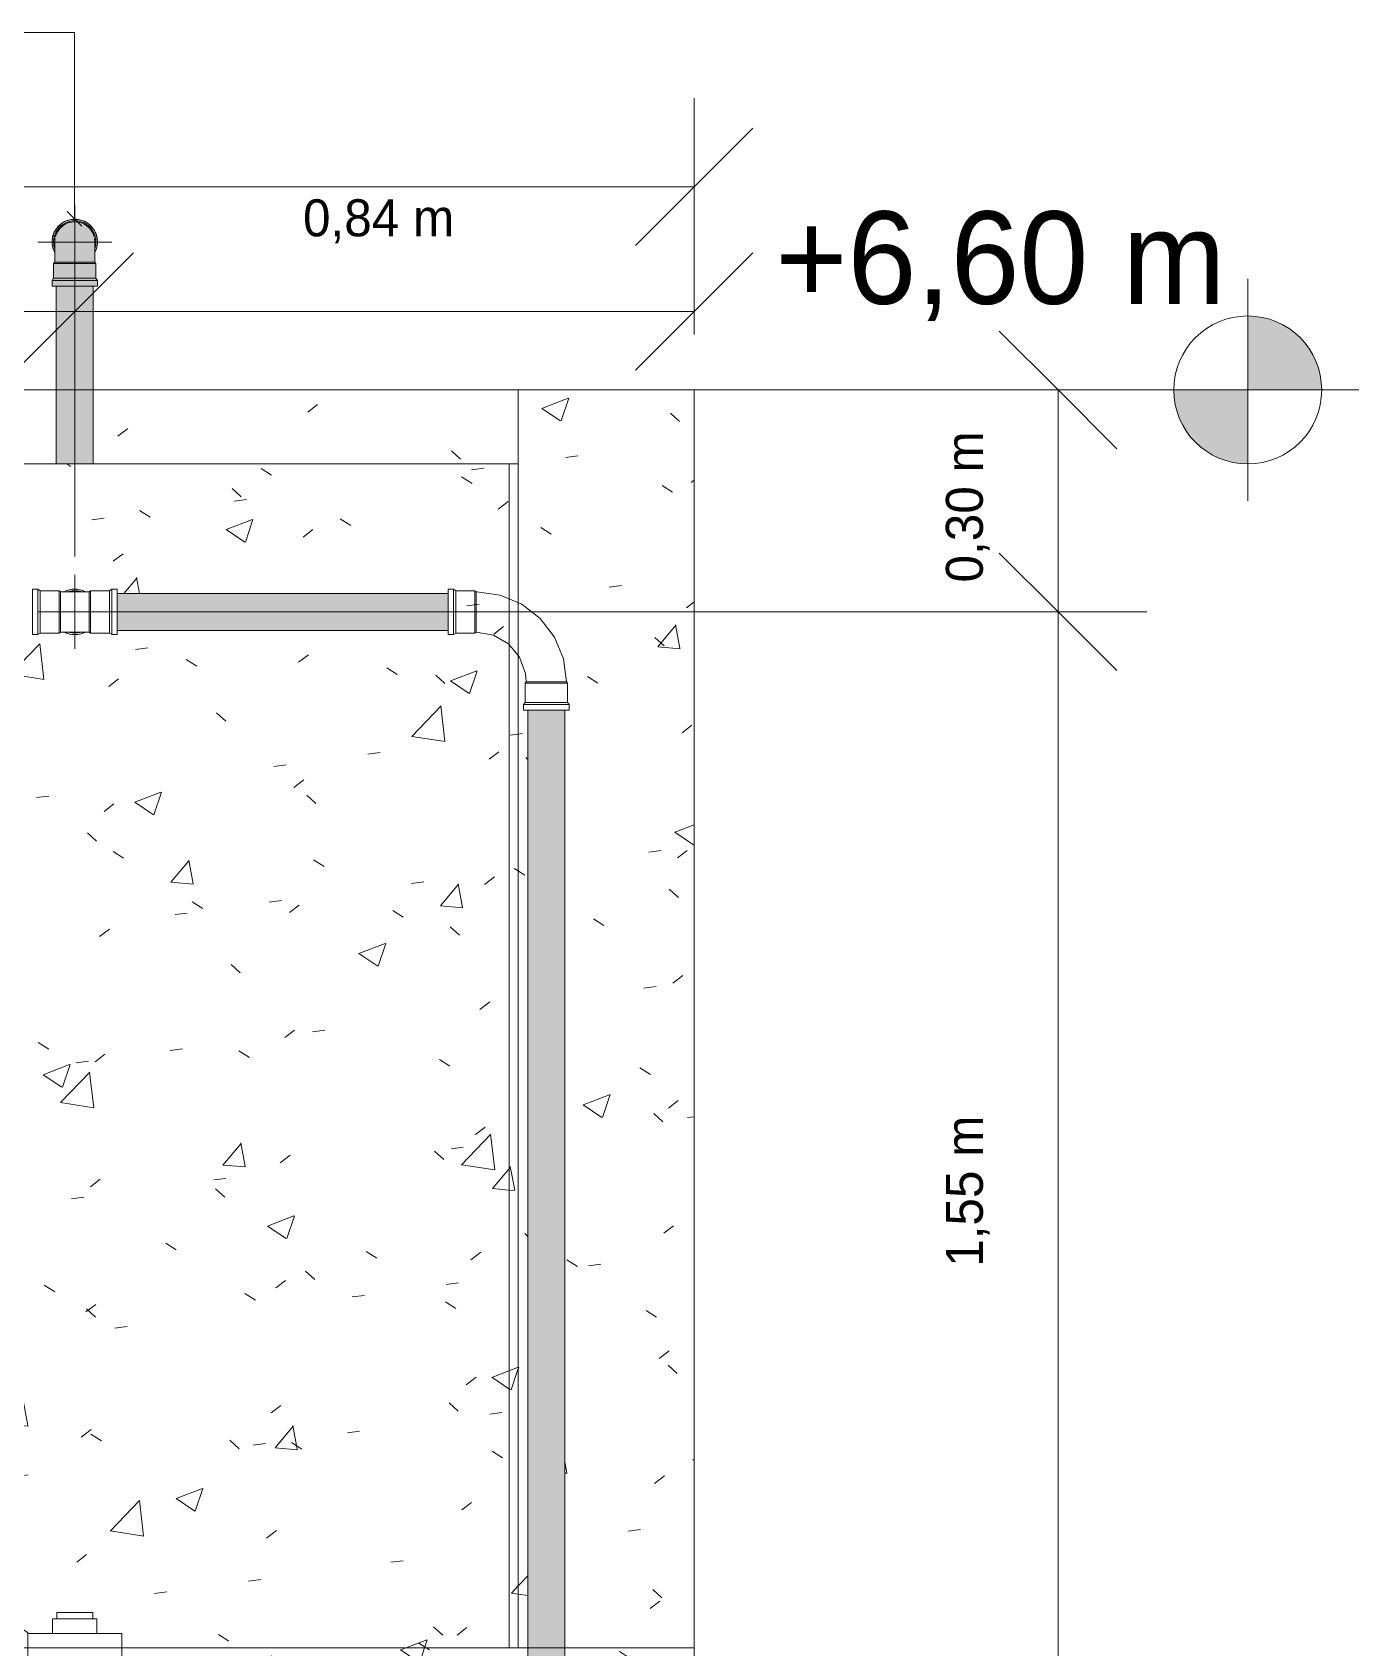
# Model space of a CAD drawing. Header units: metres. Extents: x 147 to 427, y -16 to 162.
# Drawn here: x 201.394 to 203.187, y 4.9 to 7.083 of the extents above; entities that cross this region are included whole.
import ezdxf

# ---------------------------------------------------------------- set-up
doc = ezdxf.new("R2010")
doc.units = ezdxf.units.M
for name, color, linetype, lineweight in [('A-ANNO-DIMS', 7, 'Continuous', 5), ('A-ANNO-DIMS-50', 7, 'Continuous', 5), ('A-DETL', 7, 'Continuous', 5), ('A-DETL-GENF', 7, 'Continuous', 5), ('A-WALL', 7, 'Continuous', 9), ('G-ANNO-DIMS', 7, 'Continuous', 5), ('G-ANNO-TEXT', 7, 'Continuous', 5), ('P-PIPE', 7, 'Continuous', 5), ('P-PIPE-CNTR', 7, 'Continuous', 5)]:
    doc.layers.add(name, color=color, linetype=linetype, lineweight=lineweight)
doc.layers.add('A-FLOR', color=7, linetype='Continuous', lineweight=9, true_color=0x007f00)
doc.styles.add('Century Gothic', font='GOTHIC.TTF', dxfattribs={"height": 0.05})
doc.styles.add('Century Gothic_3', font='GOTHIC.TTF', dxfattribs={"height": 0.125})
doc.dimstyles.new('Setores_1_mm', dxfattribs={"dimscale": 0.3048, "dimtxt": 0.052208, "dimasz": 0.520833, "dimexe": 0.393701, "dimexo": 0.246063, "dimgap": 0.287073, "dimtad": 1, "dimrnd": 0.01, "dimzin": 0, "dimdsep": 46, "dimtxsty": 'Century Gothic', "dimblk1": 'OBLIQUE', "dimblk2": 'OBLIQUE', "dimsah": 1, "dimcen": 0.09, "dimazin": 0, "dimtfac": 1, "dimtdec": 4, "dimtix": 1, "dimtmove": 0, "dimatfit": 3, "dimfxl": 1, "dimtvp": 1, "dimtolj": 1, "dimtzin": 0, "dimarcsym": 2})
pattern_1 = [(50, (200.61668, 3.387), (0.364365, -0.031877), [0.0381, -0.4191]), (355, (200.6167, 3.387), (-0.070485, 0.382117), [0.03048, -0.33528]), (100.451, (200.64668, 3.385), (0.293886, 0.35023), [0.03238, -0.35618]), (46.184, (200.6167, 3.489), (0.54216, -0.084084), [0.05715, -0.62865]), (96.636, (200.6617, 3.482), (0.474805, 0.494854), [0.04857, -0.53427]), (351.184, (200.6167, 3.489), (0.47481, 0.49485), [0.04572, -0.50292]), (21, (200.66668, 3.464), (0.303226, -0.204528), [0.0381, -0.4191]), (326, (200.6667, 3.464), (0.123607, 0.36838), [0.03048, -0.33528]), (71.451, (200.69268, 3.447), (0.426833, 0.16384), [0.03238, -0.35618]), (37.5, (200.61668, 3.387), (0.0061807, 0.169108), [0.01676, -0.31445, 0.01676, -0.3236, -0.33655]), (37.5, (200.61668, 3.387), (0.0061807, 0.169108), [-0.67158, 0.01676, -0.31979]), (7.5, (200.61668, 3.387), (0.133641, 0.200358), [0.01676, -0.17729, 0.01676, -0.30683, -0.12827]), (7.5, (200.61668, 3.387), (0.133641, 0.200358), [-0.51765, 0.01676, -0.11151]), (327.5, (200.50268, 3.387), (0.2711816, -0.0114606), [0.01676, -0.11024, 0.01676, -0.37948, -0.52578]), (327.5, (200.50268, 3.387), (0.2711816, -0.0114606), [-0.52324, 0.01676, -0.50902]), (317.5, (200.45168, 3.387), (0.296258, 0.05085), [0.01676, -0.14834, 0.01676, -0.24638, -0.37338]), (317.5, (200.45168, 3.387), (0.296258, 0.05085), [-0.42824, 0.01676, -0.35662])]

# ---------------------------------------------------------------- blocks, each defined once
blk = doc.blocks.new('Te_Reducao - Agua Fria_Soldavel - MEP - Tigre - Standard-V124-FF')
at = {"layer": 'P-PIPE'}
for p, q in [((95.9546, 6.3307), (95.9471, 6.3307)), ((95.9471, 6.3307), (95.9471, 6.3)), ((95.9576, 6.3286), (95.9546, 6.3307)), ((95.9546, 6.3), (95.9546, 6.3307)), ((95.9835, 6.3286), (95.9576, 6.3286)), ((95.9576, 6.3), (95.9576, 6.3286)), ((95.9852, 6.3271), (95.9835, 6.3286)), ((95.9835, 6.3), (95.9835, 6.3286)), ((96.0045, 6.3271), (95.9852, 6.3271)), ((95.9852, 6.3271), (95.9852, 6.3271)), ((95.9852, 6.3), (95.9852, 6.3268)), ((96.0238, 6.3271), (96.0045, 6.3271)), ((96.0255, 6.3286), (96.0238, 6.3271)), ((96.0238, 6.3271), (96.0238, 6.3271)), ((96.0238, 6.3268), (96.0238, 6.3)), ((96.0514, 6.3286), (96.0255, 6.3286)), ((96.0255, 6.3286), (96.0255, 6.3)), ((96.0544, 6.3307), (96.0514, 6.3286)), ((96.0514, 6.3286), (96.0514, 6.3)), ((96.0619, 6.3307), (96.0544, 6.3307)), ((96.0544, 6.3307), (96.0544, 6.3)), ((96.0619, 6.3), (96.0619, 6.3307)), ((95.9471, 6.3), (95.9471, 6.2693)), ((95.9546, 6.2693), (95.9546, 6.3)), ((95.9576, 6.2713), (95.9576, 6.3)), ((95.9835, 6.2713), (95.9835, 6.3)), ((95.9852, 6.2732), (95.9852, 6.3)), ((96.0238, 6.3), (96.0238, 6.2732)), ((96.0255, 6.3), (96.0255, 6.2713)), ((96.0514, 6.3), (96.0514, 6.2713)), ((96.0544, 6.3), (96.0544, 6.2693)), ((96.0619, 6.2693), (96.0619, 6.3)), ((95.9471, 6.2693), (95.9546, 6.2693)), ((95.9546, 6.2693), (95.9576, 6.2713)), ((95.9576, 6.2713), (95.9835, 6.2713)), ((95.9835, 6.2713), (95.9852, 6.2728)), ((95.9852, 6.2728), (96.0045, 6.2728)), ((95.9852, 6.2728), (95.9852, 6.2729)), ((96.0045, 6.2728), (96.0238, 6.2728)), ((96.0238, 6.2728), (96.0255, 6.2713)), ((96.0238, 6.2729), (96.0238, 6.2728)), ((96.0255, 6.2713), (96.0514, 6.2713)), ((96.0514, 6.2713), (96.0544, 6.2693)), ((96.0544, 6.2693), (96.0619, 6.2693))]:
    blk.add_line(p, q, dxfattribs=at)
for radius, start, end in [(0.0308, 101.975, 117.8415), (0.0308, 62.429, 117.5804), (0.0287, 73.5694, 106.7213), (0.0287, 100, 104.6008), (0.0307, 83.3085, 96.6853), (0.0286, 75.4529, 80), (0.0307, 62.1585, 78.0206), (0.0308, 242.1585, 258.025), (0.0308, 242.4196, 297.571), (0.0287, 253.2787, 286.4306), (0.0286, 255.3992, 260), (0.0307, 263.3147, 276.6915), (0.0286, 280, 284.5471), (0.0307, 281.9794, 297.8415)]:
    blk.add_arc((96.0045, 6.3), radius, start, end, dxfattribs=at)
blk = doc.blocks.new('AF_Soldavel_Curva 45_90 - Standard-V127-FF')
at = {"layer": 'P-PIPE'}
for p, q in [((96.5166, 6.3307), (96.5091, 6.3307)), ((96.5091, 6.3307), (96.5091, 6.2693)), ((96.5196, 6.3286), (96.5166, 6.3307)), ((96.5166, 6.3307), (96.5166, 6.2693)), ((96.5455, 6.3286), (96.5196, 6.3286)), ((96.5196, 6.3286), (96.5196, 6.2713)), ((96.5472, 6.3271), (96.5455, 6.3286)), ((96.5455, 6.3286), (96.5455, 6.2713)), ((96.5472, 6.3271), (96.5472, 6.305)), ((96.5472, 6.3047), (96.5472, 6.2728)), ((96.5091, 6.2693), (96.5166, 6.2693)), ((96.5166, 6.2693), (96.5196, 6.2713)), ((96.5196, 6.2713), (96.5455, 6.2713)), ((96.5455, 6.2713), (96.5472, 6.2728)), ((96.6148, 6.2053), (96.6133, 6.2036)), ((96.6133, 6.2036), (96.6133, 6.1777)), ((96.6706, 6.2036), (96.6133, 6.2036)), ((96.6691, 6.2053), (96.6148, 6.2053)), ((96.6706, 6.2036), (96.6691, 6.2053)), ((96.6706, 6.1777), (96.6706, 6.2036)), ((96.6133, 6.1777), (96.6112, 6.1747)), ((96.6112, 6.1747), (96.6112, 6.1672)), ((96.6727, 6.1747), (96.6112, 6.1747)), ((96.6112, 6.1672), (96.6727, 6.1672)), ((96.6706, 6.1777), (96.6133, 6.1777)), ((96.6727, 6.1747), (96.6706, 6.1777)), ((96.6727, 6.1672), (96.6727, 6.1747))]:
    blk.add_line(p, q, dxfattribs=at)
at = {"layer": 'P-PIPE', "flags": 128}
for points in [[(96.6691, 6.2053), (96.665, 6.2366), (96.6529, 6.2659), (96.6338, 6.2911), (96.6087, 6.3105), (96.5796, 6.3228), (96.5482, 6.3271), (96.5472, 6.3271)], [(96.5472, 6.2728), (96.5704, 6.2688), (96.5907, 6.257), (96.6058, 6.2389), (96.6138, 6.2168), (96.6148, 6.2053)]]:
    blk.add_lwpolyline(points, dxfattribs=at)
blk = doc.blocks.new('Joelho 45_90 - Agua Fria_Soldavel - MEP - Tigre - Standard-V130-FF')
at = {"layer": 'P-PIPE', "true_color": 0x69503c}
h = blk.add_hatch(color=27, dxfattribs=at)
h.paths.add_polyline_path([(95.9774, 6.7856), (95.9772, 6.7864), (95.9774, 6.7857)])
h.paths.add_polyline_path([(96.0347, 6.7965), (96.0351, 6.8009), (96.0347, 6.7995)])
h.paths.add_polyline_path([(96.0344, 6.8064), (96.0342, 6.808), (96.0342, 6.8069)])
h.paths.add_polyline_path([(96.0227, 6.8245), (96.018, 6.8274), (96.0198, 6.8261), (96.0221, 6.8248)])
h.paths.add_polyline_path([(96.0139, 6.8291), (96.0113, 6.8299), (96.0126, 6.8293)])
at = {"layer": 'P-PIPE'}
for p, q in [((95.9758, 6.7704), (95.9758, 6.7509)), ((96.0331, 6.7509), (96.0331, 6.7704)), ((95.9758, 6.7509), (95.9737, 6.7479)), ((95.9737, 6.7479), (95.9737, 6.7404)), ((95.9737, 6.7479), (95.9742, 6.7479)), ((95.9758, 6.7509), (95.9762, 6.7509)), ((96.0327, 6.7509), (96.0331, 6.7509)), ((96.0352, 6.7479), (96.0331, 6.7509)), ((96.0347, 6.7479), (96.0352, 6.7479)), ((96.0352, 6.7404), (96.0352, 6.7479))]:
    blk.add_line(p, q, dxfattribs=at)
at = {"layer": 'P-PIPE', "flags": 128}
blk.add_lwpolyline([(95.9773, 6.7816), (95.9773, 6.7823), (95.9773, 6.7833), (95.9773, 6.7843), (95.9773, 6.7853), (95.9773, 6.7859)], dxfattribs=at)
at = {"layer": 'P-PIPE'}
for radius, start, end in [(0.0308, 131.9735, 168.0206), (0.0308, 113.3065, 126.6833), (0.0308, 90, 108.0185), (0.0308, 71.9815, 90), (0.0308, 53.3167, 66.6935), (0.0307, 11.9794, 48.0265), (0.0307, 173.3085, 186.6853), (0.0308, 191.975, 208.1215), (0.0307, 332.7359, 348.025), (0.0308, 353.3147, 6.6915)]:
    blk.add_arc((96.0045, 6.8), radius, start, end, dxfattribs=at)
blk = doc.blocks.new('Joelho 45_90 - Agua Fria_Soldavel - MEP - Tigre - Standard-V131-FF')
at = {"layer": 'P-PIPE', "true_color": 0x69503c}
for points in [[(95.9774, 6.7857), (95.9773, 6.7913), (95.9762, 6.795), (95.9768, 6.8074), (95.9809, 6.816), (95.986, 6.822), (95.997, 6.8277), (96.0045, 6.8286), (96.0045, 6.8307), (95.9935, 6.8286), (95.984, 6.8227), (95.9773, 6.8139), (95.9742, 6.805), (95.9748, 6.7931), (95.9774, 6.7857)], [(95.9774, 6.791), (95.9776, 6.8023), (95.9789, 6.8086), (95.982, 6.8149), (95.9868, 6.8204), (95.9924, 6.8241), (95.998, 6.8263), (96.0045, 6.8277), (96.0042, 6.8286), (95.9952, 6.8269), (95.9884, 6.8235), (95.9829, 6.8186), (95.9788, 6.8124), (95.9767, 6.8065), (95.9759, 6.7995), (95.9774, 6.791)], [(96.0032, 6.7726), (96.0045, 6.7728), (96.0045, 6.8271), (95.9956, 6.8255), (95.9895, 6.8224), (95.9844, 6.8181), (95.9803, 6.812), (95.9779, 6.8048), (95.9774, 6.7916), (95.9773, 6.7794), (95.9773, 6.7726), (96.0028, 6.7726)], [(96.0316, 6.786), (96.0347, 6.795), (96.0342, 6.8069), (96.0307, 6.8159), (96.0232, 6.8241), (96.0139, 6.8291), (96.0045, 6.8307), (96.0047, 6.8286), (96.0143, 6.8269), (96.0247, 6.8203), (96.0301, 6.8124), (96.0327, 6.805), (96.0321, 6.7926), (96.0313, 6.7896), (96.0316, 6.7864)], [(96.0124, 6.7726), (96.0316, 6.7728), (96.031, 6.8045), (96.0301, 6.8085), (96.0276, 6.814), (96.0221, 6.8204), (96.018, 6.8235), (96.0098, 6.8265), (96.0045, 6.8267), (96.0047, 6.7726), (96.0123, 6.7726)], [(96.0315, 6.7994), (96.0316, 6.8), (96.0315, 6.7995)], [(95.9758, 6.7709), (96.0045, 6.7713), (96.0044, 6.7726), (95.9773, 6.7726), (95.9762, 6.7713)], [(95.9893, 6.7509), (96.0045, 6.7509), (96.0045, 6.7709), (95.9758, 6.7704), (95.9768, 6.7509), (95.9886, 6.7509)], [(96.0221, 6.7709), (96.0327, 6.7714), (96.0309, 6.7726), (96.0045, 6.7726), (96.0048, 6.7709), (96.0198, 6.7709)], [(96.0125, 6.7509), (96.0327, 6.7509), (96.0327, 6.7709), (96.0045, 6.7704), (96.0045, 6.7509), (96.0119, 6.7509)], [(96.0039, 6.7479), (96.0045, 6.7479), (96.004, 6.7509), (95.976, 6.7506), (95.9748, 6.7479), (96.0029, 6.7479)], [(96.0295, 6.7479), (96.0347, 6.7479), (96.0321, 6.7509), (96.0045, 6.7509), (96.0045, 6.7479), (96.0294, 6.7479)], [(96.0109, 6.7404), (96.0352, 6.7404), (96.0342, 6.7479), (96.0045, 6.7479), (96.0045, 6.7404), (96.0102, 6.7404)]]:
    blk.add_hatch(color=27, dxfattribs=at).paths.add_polyline_path(points)
h = blk.add_hatch(color=27, dxfattribs=at)
h.paths.add_polyline_path([(96.0313, 6.7905), (96.0312, 6.7918), (96.0312, 6.7918)])
h.paths.add_polyline_path([(96.0315, 6.791), (96.0323, 6.7935), (96.0331, 6.8), (96.0316, 6.8087), (96.028, 6.816), (96.0236, 6.8211), (96.0172, 6.8255), (96.0109, 6.8278), (96.0045, 6.8286), (96.0045, 6.8271), (96.0133, 6.8255), (96.0194, 6.8224), (96.0248, 6.8177), (96.0287, 6.8119), (96.0309, 6.8053), (96.0315, 6.7935), (96.0315, 6.7915)])
h = blk.add_hatch(color=27, dxfattribs=at)
h.paths.add_polyline_path([(95.9778, 6.7479), (95.9778, 6.7479), (95.9778, 6.7479)])
h.paths.add_polyline_path([(95.9737, 6.7404), (96.0045, 6.7404), (96.0039, 6.7479), (95.9742, 6.7479), (95.9738, 6.7413)])
at = {"layer": 'P-PIPE'}
for p, q in [((95.9773, 6.7726), (95.9758, 6.7709)), ((95.9758, 6.7709), (96.0045, 6.7709)), ((95.9758, 6.7709), (95.9758, 6.7509)), ((96.0045, 6.7709), (95.9758, 6.7709)), ((96.0045, 6.7726), (95.9773, 6.7726)), ((95.9773, 6.7726), (96.0045, 6.7726)), ((96.0316, 6.7726), (96.0045, 6.7726)), ((96.0045, 6.7726), (96.0316, 6.7726)), ((96.0045, 6.7709), (96.0331, 6.7709)), ((96.0331, 6.7709), (96.0045, 6.7709)), ((96.0331, 6.7709), (96.0316, 6.7726)), ((96.0331, 6.7509), (96.0331, 6.7709)), ((95.9758, 6.7509), (95.9737, 6.7479)), ((95.9737, 6.7479), (95.9737, 6.7404)), ((96.0045, 6.7479), (95.9737, 6.7479)), ((96.0045, 6.7509), (95.9758, 6.7509)), ((96.0331, 6.7509), (96.0045, 6.7509)), ((96.0352, 6.7479), (96.0045, 6.7479)), ((96.0352, 6.7479), (96.0331, 6.7509)), ((96.0352, 6.7404), (96.0352, 6.7479)), ((95.9737, 6.7404), (96.0045, 6.7404)), ((96.0045, 6.7404), (96.0352, 6.7404))]:
    blk.add_line(p, q, dxfattribs=at)
at = {"layer": 'P-PIPE', "flags": 128}
for points in [[(95.9773, 6.8), (95.9773, 6.8), (95.9773, 6.7999), (95.9773, 6.7998), (95.9773, 6.7997), (95.9773, 6.7995), (95.9773, 6.7992), (95.9773, 6.7989), (95.9773, 6.7986), (95.9773, 6.7982), (95.9773, 6.7978), (95.9773, 6.7974), (95.9773, 6.7969), (95.9773, 6.7964), (95.9773, 6.7958), (95.9773, 6.7952), (95.9773, 6.7946), (95.9773, 6.7939), (95.9773, 6.7932), (95.9773, 6.7925), (95.9773, 6.7917), (95.9773, 6.7909), (95.9773, 6.7901), (95.9773, 6.7892), (95.9773, 6.7883), (95.9773, 6.7874), (95.9773, 6.7865), (95.9773, 6.7855), (95.9773, 6.7845), (95.9773, 6.7835), (95.9773, 6.7825), (95.9773, 6.7815), (95.9773, 6.7805), (95.9773, 6.7794), (95.9773, 6.7783), (95.9773, 6.7773), (95.9773, 6.7762), (95.9773, 6.7751), (95.9773, 6.774), (95.9773, 6.7729), (95.9773, 6.7726)], [(96.0316, 6.7726), (96.0316, 6.7737), (96.0316, 6.7748), (96.0316, 6.7759), (96.0316, 6.777), (96.0316, 6.778), (96.0316, 6.7791), (96.0316, 6.7802), (96.0316, 6.7812), (96.0316, 6.7823), (96.0316, 6.7833), (96.0316, 6.7843), (96.0316, 6.7853), (96.0316, 6.7862), (96.0316, 6.7872), (96.0316, 6.7881), (96.0316, 6.789), (96.0316, 6.7898), (96.0316, 6.7907), (96.0316, 6.7915), (96.0316, 6.7923), (96.0316, 6.793), (96.0316, 6.7937), (96.0316, 6.7944), (96.0316, 6.795), (96.0316, 6.7957), (96.0316, 6.7962), (96.0316, 6.7968), (96.0316, 6.7973), (96.0316, 6.7977), (96.0316, 6.7981), (96.0316, 6.7985), (96.0316, 6.7988), (96.0316, 6.7991), (96.0316, 6.7994), (96.0316, 6.7996), (96.0316, 6.7998), (96.0316, 6.7999), (96.0316, 6.8), (96.0316, 6.8), (96.0316, 6.8)]]:
    blk.add_lwpolyline(points, dxfattribs=at)
at = {"layer": 'P-PIPE'}
for radius, start, end in [(0.0307, 90, 207.9187), (0.0307, 131.9735, 168.0206), (0.0287, 90, 199.3584), (0.0286, 90, 199.3584), (0.0272, 90, 165), (0.0272, 90, 165), (0.0286, 126.6473, 132.0268), (0.0308, 113.3065, 126.6833), (0.0287, 107.9793, 113.3553), (0.0307, 90, 108.0185), (0.0307, 71.9815, 90), (0.0307, 332.6936, 90), (0.0286, 341.5844, 90), (0.0286, 341.5844, 90), (0.0272, 15, 90), (0.0272, 15, 90), (0.0286, 66.6447, 72.0207), (0.0307, 53.3167, 66.6935), (0.0286, 47.9732, 53.3527), (0.0307, 11.9794, 48.0265), (0.0308, 173.3085, 186.6853), (0.0307, 191.975, 208.1215), (0.0286, 167.9802, 173.3548), (0.0287, 186.6467, 192.025), (0.0271, 168.6343, 182.9545), (0.0271, 168.6343, 182.9545), (0.0272, 358.9858, 11.3657), (0.0271, 358.9858, 11.3657), (0.0307, 332.7359, 348.025), (0.0287, 6.6452, 12.0198), (0.0286, 347.975, 353.3533), (0.0307, 353.3147, 6.6915)]:
    blk.add_arc((96.0045, 6.8), radius, start, end, dxfattribs=at)
blk = doc.blocks.new('AQ_PVC-U Sch80_Flange Macho - Standard-V133-FF')
at = {"layer": 'P-PIPE'}
for p, q in [((95.98, 4.9477), (95.98, 4.9389)), ((96.0045, 4.9477), (95.98, 4.9477)), ((96.029, 4.9477), (96.0045, 4.9477)), ((96.029, 4.9389), (96.029, 4.9477)), ((95.941, 4.9), (95.941, 4.881)), ((96.0045, 4.9), (95.941, 4.9)), ((96.068, 4.9), (96.0045, 4.9)), ((96.068, 4.881), (96.068, 4.9)), ((95.941, 4.881), (96.0045, 4.881)), ((96.0045, 4.881), (96.068, 4.881))]:
    blk.add_line(p, q, dxfattribs=at)
blk = doc.blocks.new('AQ_PVC-U Sch80_Flange Fêmea - Standard-3877218-FF')
at = {"layer": 'P-PIPE'}
for p, q in [((94.4495, 4.9389), (94.4495, 4.919)), ((94.4795, 4.9389), (94.4495, 4.9389)), ((94.5095, 4.9389), (94.4795, 4.9389)), ((94.5095, 4.919), (94.5095, 4.9389)), ((94.416, 4.919), (94.416, 4.9)), ((94.4795, 4.919), (94.416, 4.919)), ((94.543, 4.919), (94.4795, 4.919)), ((94.543, 4.9), (94.543, 4.919)), ((94.416, 4.9), (94.4795, 4.9)), ((94.4795, 4.9), (94.543, 4.9))]:
    blk.add_line(p, q, dxfattribs=at)
blk = doc.blocks.new('DIMBLOCK114-FF')
at = {"layer": 'A-ANNO-DIMS-50'}
for p, q in [((199.0886, 6.8746), (199.0886, 6.9946)), ((202.2886, 6.8746), (202.2886, 6.9946)), ((199.0886, 6.8746), (202.2886, 6.8746)), ((199.0886, 6.8746), (199.0886, 6.675)), ((202.2886, 6.8746), (202.2886, 6.675))]:
    blk.add_line(p, q, dxfattribs=at)
at = {"layer": 'A-ANNO-DIMS-50', "lineweight": 25}
for p, q in [((199.0886, 6.8746), (199.168, 6.954)), ((202.2886, 6.8746), (202.368, 6.954)), ((199.0886, 6.8746), (199.0093, 6.7952)), ((202.2886, 6.8746), (202.2093, 6.7952))]:
    blk.add_line(p, q, dxfattribs=at)
at = {"layer": 'A-ANNO-DIMS-50', "color": 0, "insert": (200.5784, 7.0262), "char_height": 0.05, "width": 0.264523, "attachment_point": 1, "line_spacing_factor": 0.984502, "style": 'Century Gothic'}
blk.add_mtext('3,20 m', dxfattribs=at)
blk = doc.blocks.new('_Oblique')
at = {"color": 0, "linetype": 'ByBlock', "lineweight": -2}
blk.add_line((-0.5, -0.5), (0.5, 0.5), dxfattribs=at)
blk = doc.blocks.new('Elevações de ponto - Padrão-77235-FF')
at = {"layer": 'G-ANNO-DIMS', "true_color": 0xff0000}
h = blk.add_hatch(color=1, dxfattribs=at)
edge = h.paths.add_edge_path()
edge.add_line((94.7962, 0), (94.8962, 0))
edge.add_arc((94.7962, 0), 0.1, 0, 90)
edge.add_line((94.7962, 0.1), (94.7962, 0))
h = blk.add_hatch(color=1, dxfattribs=at)
edge = h.paths.add_edge_path()
edge.add_line((94.7962, 0), (94.6962, 0))
edge.add_arc((94.7962, 0), 0.1, 180, 270)
edge.add_line((94.7962, -0.1), (94.7962, 0))
at = {"layer": 'G-ANNO-DIMS'}
for p, q in [((94.7962, -0.15), (94.7962, 0.15)), ((94.9462, 0), (94.0962, 0))]:
    blk.add_line(p, q, dxfattribs=at)
blk.add_circle((94.7962, 0), 0.1, dxfattribs=at)
blk = doc.blocks.new('DIMBLOCK116-FF')
at = {"layer": 'A-ANNO-DIMS-50'}
for p, q in [((199.9261, 6.7061), (199.9261, 6.8261)), ((201.4511, 6.7061), (201.4511, 6.8261)), ((199.9261, 6.7061), (201.4511, 6.7061)), ((199.9261, 6.7061), (199.9261, 6.375)), ((201.4511, 6.7061), (201.4511, 6.375))]:
    blk.add_line(p, q, dxfattribs=at)
at = {"layer": 'A-ANNO-DIMS-50', "lineweight": 25}
for p, q in [((199.9261, 6.7061), (200.0055, 6.7855)), ((201.4511, 6.7061), (201.5305, 6.7855)), ((199.9261, 6.7061), (199.8468, 6.6267)), ((201.4511, 6.7061), (201.3718, 6.6267))]:
    blk.add_line(p, q, dxfattribs=at)
at = {"layer": 'A-ANNO-DIMS-50', "color": 0, "insert": (200.5784, 6.8577), "char_height": 0.05, "width": 0.264523, "attachment_point": 1, "line_spacing_factor": 0.984502, "style": 'Century Gothic'}
blk.add_mtext('1,53 m', dxfattribs=at)
blk = doc.blocks.new('DIMBLOCK117-FF')
at = {"layer": 'A-ANNO-DIMS-50'}
for p, q in [((201.4511, 6.7061), (201.4511, 6.8261)), ((202.2886, 6.7061), (202.2886, 6.8261)), ((201.4511, 6.7061), (202.2886, 6.7061)), ((201.4511, 6.7061), (201.4511, 6.375)), ((202.2886, 6.7061), (202.2886, 6.675))]:
    blk.add_line(p, q, dxfattribs=at)
at = {"layer": 'A-ANNO-DIMS-50', "lineweight": 25}
for p, q in [((201.4511, 6.7061), (201.5305, 6.7855)), ((202.2886, 6.7061), (202.368, 6.7855)), ((201.4511, 6.7061), (201.3718, 6.6267)), ((202.2886, 6.7061), (202.2093, 6.6267))]:
    blk.add_line(p, q, dxfattribs=at)
at = {"layer": 'A-ANNO-DIMS-50', "color": 0, "insert": (201.7597, 6.8577), "char_height": 0.05, "width": 0.264523, "attachment_point": 1, "line_spacing_factor": 0.984502, "style": 'Century Gothic'}
blk.add_mtext('0,84 m', dxfattribs=at)
blk = doc.blocks.new('DIMBLOCK118-FF')
at = {"layer": 'A-ANNO-DIMS-50', "lineweight": 25}
for p, q in [((202.7804, 6.6), (202.701, 6.6794)), ((202.7804, 6.6), (202.8597, 6.5206)), ((202.7804, 6.3), (202.701, 6.3794)), ((202.7804, 6.3), (202.8597, 6.2206))]:
    blk.add_line(p, q, dxfattribs=at)
at = {"layer": 'A-ANNO-DIMS-50'}
for p, q in [((202.7804, 6.6), (202.3636, 6.6)), ((202.7804, 6.6), (202.7804, 6.3)), ((202.7804, 6.6), (202.9004, 6.6)), ((202.7804, 6.3), (202.0672, 6.3)), ((202.7804, 6.3), (202.9004, 6.3))]:
    blk.add_line(p, q, dxfattribs=at)
at = {"layer": 'A-ANNO-DIMS-50', "color": 0, "insert": (202.6288, 6.3398), "char_height": 0.05, "width": 0.264523, "attachment_point": 1, "rotation": 90, "line_spacing_factor": 0.984502, "style": 'Century Gothic'}
blk.add_mtext('0,30 m', dxfattribs=at)
blk = doc.blocks.new('DIMBLOCK119-FF')
at = {"layer": 'A-ANNO-DIMS-50', "lineweight": 25}
for p, q in [((202.7804, 6.3), (202.701, 6.3794)), ((202.7804, 6.3), (202.8597, 6.2206)), ((202.7804, 4.75), (202.701, 4.8294)), ((202.7804, 4.75), (202.8597, 4.6706))]:
    blk.add_line(p, q, dxfattribs=at)
at = {"layer": 'A-ANNO-DIMS-50'}
for p, q in [((202.7804, 6.3), (201.4946, 6.3)), ((202.7804, 6.3), (202.7804, 4.75)), ((202.7804, 6.3), (202.9004, 6.3)), ((202.7804, 4.75), (201.9636, 4.75)), ((202.7804, 4.75), (202.9004, 4.75))]:
    blk.add_line(p, q, dxfattribs=at)
at = {"layer": 'A-ANNO-DIMS-50', "color": 0, "insert": (202.6288, 5.4148), "char_height": 0.05, "width": 0.264523, "attachment_point": 1, "rotation": 90, "line_spacing_factor": 0.984502, "style": 'Century Gothic'}
blk.add_mtext('1,55 m', dxfattribs=at)

msp = doc.modelspace()

# ---------------------------------------------------------------- hatches: boundary and pattern name
at = {"layer": 'A-DETL-GENF', "true_color": 0x808080}
h = msp.add_hatch(dxfattribs=at)
h.set_pattern_fill('FP_5', color=8, style=0, pattern_type=2)
h.set_pattern_definition(pattern_1)
h.paths.add_polyline_path([(199.9896, 4.9), (201.3876, 4.9), (201.3876, 4.919), (201.4211, 4.919), (201.4211, 4.9389), (201.4266, 4.9389), (201.427, 4.9477), (201.4756, 4.9477), (201.4761, 4.9389), (201.4811, 4.9389), (201.4811, 4.919), (201.5146, 4.919), (201.5146, 4.9), (202.0382, 4.9), (202.0378, 6.2556), (202.0188, 6.2679), (201.9939, 6.2729), (201.9922, 6.2714), (201.9659, 6.2711), (201.9633, 6.2693), (201.9558, 6.2693), (201.9558, 6.275), (201.5085, 6.275), (201.5085, 6.2693), (201.5002, 6.2703), (201.498, 6.2718), (201.4719, 6.2718), (201.4704, 6.2729), (201.4647, 6.2727), (201.4558, 6.2697), (201.4447, 6.2701), (201.4358, 6.2729), (201.4315, 6.2729), (201.4301, 6.2715), (201.4038, 6.2715), (201.4012, 6.2697), (201.3937, 6.2697), (201.3937, 6.275), (199.9857, 6.275), (199.9857, 6.2693), (199.9774, 6.2703), (199.9752, 6.2718), (199.9547, 6.2718), (199.9533, 6.2729), (199.9386, 6.2723), (199.9311, 6.2697), (199.9208, 6.2697), (199.9096, 6.2744), (199.9018, 6.2816), (199.8971, 6.2902), (199.8954, 6.3), (199.898, 6.3118), (199.9032, 6.3203), (199.9122, 6.3272), (199.9221, 6.3303), (199.9326, 6.3299), (199.9418, 6.3271), (199.9541, 6.3277), (199.9552, 6.3287), (199.9759, 6.3287), (199.9782, 6.3303), (199.9857, 6.3303), (199.9857, 6.325), (201.3937, 6.325), (201.3943, 6.3307), (201.4021, 6.3297), (201.4044, 6.3282), (201.4303, 6.3282), (201.4318, 6.3271), (201.4376, 6.3273), (201.447, 6.3303), (201.4576, 6.3299), (201.4665, 6.3271), (201.4707, 6.3271), (201.4724, 6.3285), (201.4984, 6.3285), (201.501, 6.3303), (201.5085, 6.3303), (201.5085, 6.325), (201.9558, 6.325), (201.9558, 6.3308), (201.9633, 6.3308), (201.9663, 6.3287), (201.9922, 6.3287), (201.9942, 6.3271), (202.0109, 6.325), (202.0177, 6.3241), (202.0329, 6.3206), (202.0382, 6.3181), (202.0382, 6.5), (202.0508, 6.5), (202.0508, 6.312), (202.0655, 6.3039), (202.0931, 6.2759), (202.1057, 6.2519), (202.1098, 6.2429), (202.1137, 6.222), (202.1156, 6.2067), (202.1165, 6.2045), (202.1173, 6.2036), (202.1175, 6.1773), (202.1194, 6.1747), (202.1194, 6.1672), (202.1136, 6.1672), (202.1136, 4.9), (202.2886, 4.9), (202.2886, 6.6), (201.4761, 6.6), (201.4761, 6.5), (201.4261, 6.5), (201.4261, 6.6), (199.9511, 6.6), (199.9511, 6.5), (199.9011, 6.5), (199.9011, 6.6), (199.0886, 6.6), (199.0886, 4.9), (199.3265, 4.9), (199.3265, 6.5), (199.3391, 6.5), (199.3391, 4.9), (199.8626, 4.9), (199.8626, 4.919), (199.8961, 4.919), (199.8961, 4.9389), (199.9561, 4.9389), (199.9561, 4.919), (199.9896, 4.919)])
h.paths.add_polyline_path([(202.0581, 4.9), (202.0636, 4.9), (202.0636, 6.1672), (202.0579, 6.1672), (202.0579, 6.1747), (202.06, 6.1777), (202.06, 6.2036), (202.0615, 6.2053), (202.0556, 6.2322), (202.0508, 6.2395), (202.0508, 4.9)])
h.paths.add_polyline_path([(202.1156, 6.2036), (202.1156, 6.2041), (202.1151, 6.2041)])
h.paths.add_polyline_path([(199.9311, 6.2718), (199.9311, 6.272), (199.9294, 6.2718)])
h = msp.add_hatch(dxfattribs=at)
h.set_pattern_fill('FP_5', color=8, style=0, pattern_type=2)
h.set_pattern_definition(pattern_1)
h.paths.add_polyline_path([(202.0508, 4.9), (202.0505, 6.2399), (202.0412, 6.2531), (202.0382, 6.2554), (202.0382, 4.9)])
h.paths.add_polyline_path([(202.0508, 6.312), (202.0508, 6.5), (202.0382, 6.5), (202.0382, 6.3181), (202.0499, 6.3126)])
h = msp.add_hatch(dxfattribs=at)
h.set_pattern_fill('FP_5', color=8, style=0, pattern_type=2)
h.set_pattern_definition(pattern_1)
h.paths.add_polyline_path([(201.9605, 0.7692), (201.9633, 0.7692), (201.9663, 0.7713), (201.9922, 0.7713), (201.9941, 0.7729), (202.0106, 0.7749), (202.0149, 0.7753), (202.0329, 0.7794), (202.047, 0.7859), (202.0661, 0.7967), (202.0934, 0.8247), (202.1057, 0.8481), (202.1099, 0.8576), (202.1137, 0.878), (202.115, 0.8896), (202.1165, 0.8955), (202.1173, 0.8964), (202.1175, 0.9227), (202.1194, 0.9253), (202.1194, 0.9328), (202.0579, 0.9328), (202.0579, 0.9253), (202.06, 0.9223), (202.06, 0.8964), (202.0614, 0.8944), (202.0563, 0.8688), (202.0425, 0.8482), (202.0402, 0.8459), (202.0188, 0.8321), (201.9939, 0.8271), (201.9922, 0.8287), (201.9659, 0.8289), (201.9633, 0.8308), (201.9558, 0.8308), (201.9558, 0.7692)])
h.paths.add_polyline_path([(202.1148, 0.8947), (202.1142, 0.8947), (202.115, 0.8951)])
h.paths.add_polyline_path([(199.9264, 3.55), (199.935, 3.5513), (199.9423, 3.5545), (199.9481, 3.559), (199.9535, 3.5666), (199.9561, 3.5728), (199.9571, 3.5807), (199.9561, 3.5887), (199.9535, 3.5961), (199.954, 3.6087), (199.955, 3.6098), (199.955, 3.6305), (199.9567, 3.6328), (199.9567, 3.6403), (199.8956, 3.6403), (199.8967, 3.632), (199.8982, 3.6298), (199.8982, 3.6094), (199.8992, 3.6081), (199.8993, 3.595), (199.8965, 3.5872), (199.8956, 3.5807), (199.8967, 3.5728), (199.9001, 3.5648), (199.9046, 3.559), (199.911, 3.5541), (199.919, 3.551), (199.9246, 3.5502)])
h.paths.add_polyline_path([(201.4514, 3.55), (201.4593, 3.551), (201.4673, 3.5545), (201.4731, 3.559), (201.4785, 3.5666), (201.4811, 3.5728), (201.4821, 3.5807), (201.4811, 3.5887), (201.4785, 3.5961), (201.479, 3.6087), (201.48, 3.6098), (201.48, 3.6305), (201.4817, 3.633), (201.4817, 3.6403), (201.4206, 3.6403), (201.4217, 3.632), (201.4232, 3.6298), (201.4232, 3.6094), (201.4242, 3.6081), (201.4243, 3.595), (201.4217, 3.5887), (201.4206, 3.5807), (201.4217, 3.5728), (201.4251, 3.5648), (201.4296, 3.559), (201.436, 3.5541), (201.444, 3.551), (201.4496, 3.5502)])
h.paths.add_polyline_path([(199.9264, 3.5557), (199.9184, 3.5572), (199.9139, 3.5591), (199.9087, 3.5631), (199.9042, 3.5696), (199.9021, 3.575), (199.9014, 3.5807), (199.9029, 3.5888), (199.9047, 3.5932), (199.9104, 3.5997), (199.9146, 3.6027), (199.9199, 3.6049), (199.9264, 3.6057), (199.9331, 3.6048), (199.94, 3.6015), (199.9441, 3.5984), (199.9487, 3.5915), (199.9505, 3.5872), (199.9513, 3.5799), (199.9499, 3.5728), (199.948, 3.5682), (199.9441, 3.5631), (199.9373, 3.5585), (199.9314, 3.5564), (199.9267, 3.5558)])
h.paths.add_polyline_path([(201.4514, 3.5557), (201.4429, 3.5574), (201.4389, 3.5591), (201.4337, 3.5631), (201.4292, 3.5696), (201.4271, 3.575), (201.4264, 3.5807), (201.4279, 3.5888), (201.4297, 3.5932), (201.4354, 3.5997), (201.4396, 3.6027), (201.4449, 3.6049), (201.4514, 3.6057), (201.4591, 3.6044), (201.465, 3.6015), (201.4691, 3.5984), (201.4737, 3.5915), (201.4755, 3.5872), (201.4764, 3.5807), (201.4753, 3.5739), (201.473, 3.5682), (201.4691, 3.5631), (201.4623, 3.5585), (201.4564, 3.5564), (201.4517, 3.5558)])
h.paths.add_polyline_path([(199.9512, 3.6288), (199.9512, 3.6288), (199.9512, 3.6298)])
h.paths.add_polyline_path([(201.9558, 6.2846), (201.9558, 6.2846), (201.9601, 6.2875)])
h.paths.add_polyline_path([(202.1153, 6.1672), (202.1194, 6.1672), (202.1194, 6.1747), (202.1173, 6.1777), (202.1173, 6.2036), (202.1158, 6.2053), (202.1137, 6.222), (202.1133, 6.2263), (202.1092, 6.2443), (202.1028, 6.2584), (202.092, 6.2775), (202.0639, 6.3048), (202.0405, 6.3171), (202.0311, 6.3213), (202.0104, 6.3251), (201.9991, 6.3263), (201.9939, 6.3272), (201.9922, 6.3287), (201.9659, 6.3289), (201.9633, 6.3308), (201.9558, 6.3308), (201.9558, 6.2693), (201.9633, 6.2693), (201.9663, 6.2714), (201.9922, 6.2714), (201.9939, 6.2729), (202.021, 6.2669), (202.0425, 6.2518), (202.0564, 6.2311), (202.0615, 6.2053), (202.06, 6.2036), (202.0597, 6.1773), (202.0579, 6.1747), (202.0579, 6.1672), (202.1136, 6.1672)])
h.paths.add_polyline_path([(202.1163, 6.2036), (202.1151, 6.2041), (202.1158, 6.2039)])
h.paths.add_polyline_path([(199.9857, 6.2693), (199.9857, 6.3308), (199.9774, 6.3297), (199.9752, 6.3282), (199.9547, 6.3282), (199.9535, 6.3272), (199.9386, 6.3277), (199.9311, 6.3303), (199.9197, 6.3299), (199.9108, 6.3266), (199.902, 6.3187), (199.8972, 6.3105), (199.8954, 6.3), (199.8972, 6.2895), (199.9032, 6.2797), (199.9122, 6.2729), (199.9212, 6.2697), (199.9326, 6.2701), (199.9418, 6.2729), (199.9541, 6.2723), (199.9552, 6.2714), (199.9759, 6.2714), (199.9782, 6.2697)])
h.paths.add_polyline_path([(201.5085, 6.2693), (201.5085, 6.3308), (201.5002, 6.3297), (201.498, 6.3282), (201.4719, 6.3282), (201.4704, 6.3271), (201.4647, 6.3273), (201.4558, 6.3303), (201.4447, 6.3299), (201.4358, 6.3271), (201.4315, 6.3271), (201.4301, 6.3285), (201.4039, 6.3285), (201.4012, 6.3303), (201.3937, 6.3303), (201.3943, 6.2693), (201.4012, 6.2697), (201.4044, 6.2718), (201.4303, 6.2718), (201.4318, 6.2729), (201.4376, 6.2727), (201.4464, 6.2697), (201.4576, 6.2701), (201.4665, 6.2729), (201.4707, 6.2729), (201.4721, 6.2715), (201.4984, 6.2715), (201.501, 6.2697)])
h.paths.add_polyline_path([(201.4561, 6.2718), (201.4576, 6.2723), (201.4565, 6.2719)])
h = msp.add_hatch(dxfattribs=at)
h.set_pattern_fill('FP_5', color=8, style=0, pattern_type=2)
h.set_pattern_definition(pattern_1)
h.paths.add_polyline_path([(201.4829, 4.881), (201.5146, 4.881), (201.5146, 4.919), (201.4811, 4.919), (201.4811, 4.9389), (201.4756, 4.9389), (201.4753, 4.9477), (201.4266, 4.9477), (201.4264, 4.9389), (201.4211, 4.9389), (201.4211, 4.919), (201.3876, 4.919), (201.3876, 4.881), (201.4764, 4.881)])
h.paths.add_polyline_path([(199.971, 4.9), (199.9896, 4.9), (199.9896, 4.919), (199.9561, 4.919), (199.9561, 4.9389), (199.8961, 4.9389), (199.8961, 4.919), (199.8626, 4.919), (199.8626, 4.9), (199.9675, 4.9)])
h = msp.add_hatch(dxfattribs=at)
h.set_pattern_fill('FP_5', color=8, style=0, pattern_type=2)
h.set_pattern_definition(pattern_1)
h.paths.add_polyline_path([(202.2886, 4.75), (202.2886, 4.9), (202.1136, 4.9), (202.1136, 4.75)])
h.paths.add_polyline_path([(201.1349, 4.75), (201.4264, 4.75), (201.4264, 4.881), (201.3876, 4.881), (201.3876, 4.9), (199.9514, 4.9), (199.9514, 4.75), (200.616, 4.75)])
h.paths.add_polyline_path([(199.4886, 4.75), (199.9014, 4.75), (199.9014, 4.9), (199.0886, 4.9), (199.0886, 4.75), (199.3395, 4.75)])
h.paths.add_polyline_path([(202.0636, 4.75), (202.0636, 4.9), (201.5146, 4.9), (201.5146, 4.881), (201.4764, 4.881), (201.4764, 4.75), (202.046, 4.75)])
at = {"layer": 'P-PIPE', "true_color": 0x00ffff}
for points in [[(201.4261, 6.5), (201.4511, 6.5), (201.4511, 6.7404), (201.4261, 6.7404), (201.4261, 6.625)], [(201.4761, 6.5), (201.476, 6.7404), (201.4511, 6.7404), (201.4511, 6.5), (201.4753, 6.5)], [(201.5085, 6.3), (201.9558, 6.3005), (201.9558, 6.325), (201.5085, 6.325), (201.5085, 6.305)], [(201.5085, 6.275), (201.9558, 6.2756), (201.9558, 6.3), (201.5085, 6.2997), (201.5085, 6.2752)], [(202.0636, 0.9328), (202.0886, 0.9328), (202.0886, 6.1672), (202.0636, 6.1672), (202.0636, 0.9328)], [(202.0887, 0.9328), (202.1136, 0.9328), (202.1131, 6.1672), (202.0886, 6.1672), (202.0886, 0.9328)]]:
    msp.add_hatch(color=4, dxfattribs=at).paths.add_polyline_path(points)

# ---------------------------------------------------------------- linework, layer by layer
at = {"layer": 'A-DETL'}
for p, q in [((202.2886, 6.6), (199.0886, 6.6)), ((202.2886, 0), (202.2886, 6.6))]:
    msp.add_line(p, q, dxfattribs=at)
at = {"layer": 'A-FLOR', "color": 9, "true_color": 0xaad4aa}
for p, q in [((199.0886, 6.6), (202.2886, 6.6)), ((202.0508, 4.9), (202.0508, 6.6)), ((202.2886, 4.75), (202.2886, 6.6)), ((199.0886, 4.9), (202.2886, 4.9))]:
    msp.add_line(p, q, dxfattribs=at)
at = {"layer": 'A-WALL', "color": 253, "true_color": 0xaaaaaa}
for p, q in [((202.0508, 6.5), (199.3265, 6.5)), ((202.0382, 6.5), (202.0382, 4.9))]:
    msp.add_line(p, q, dxfattribs=at)
at = {"layer": 'G-ANNO-DIMS'}
msp.add_line((202.2886, 6.6), (203.0369, 6.6), dxfattribs=at)
at = {"layer": 'G-ANNO-TEXT', "color": 1, "true_color": 0xff0000}
for p, q in [((201.4507, 7.0834), (200.15, 7.0834)), ((201.4507, 6.8313), (201.4507, 7.0834)), ((201.4507, 6.8313), (201.4408, 6.8412)), ((201.4507, 6.8313), (201.4607, 6.8214))]:
    msp.add_line(p, q, dxfattribs=at)
at = {"layer": 'P-PIPE'}
for p, q in [((201.4261, 6.7404), (201.4261, 6.5)), ((201.4761, 6.5), (201.4761, 6.7404)), ((201.9558, 6.325), (201.5085, 6.325)), ((201.5085, 6.275), (201.9558, 6.275)), ((202.0636, 6.1672), (202.0636, 0.9328)), ((202.1136, 0.9328), (202.1136, 6.1672))]:
    msp.add_line(p, q, dxfattribs=at)
at = {"layer": 'P-PIPE-CNTR'}
for p, q in [((201.4511, 6.75), (201.4511, 6.85)), ((201.4011, 6.8), (201.5011, 6.8)), ((201.4511, 6.25), (201.4511, 6.35)), ((201.4011, 6.3), (201.5011, 6.3))]:
    msp.add_line(p, q, dxfattribs=at)

# ---------------------------------------------------------------- block references
at = {"layer": 'G-ANNO-DIMS', "color": 1, "true_color": 0xff0000}
msp.add_blockref('Elevações de ponto - Padrão-77235-FF', (108.2407, 6.6), dxfattribs=at)
at = {"layer": 'P-PIPE'}
for name, p in [('Joelho 45_90 - Agua Fria_Soldavel - MEP - Tigre - Standard-V131-FF', (105.4467, 0)), ('Joelho 45_90 - Agua Fria_Soldavel - MEP - Tigre - Standard-V130-FF', (105.4467, 0)), ('Te_Reducao - Agua Fria_Soldavel - MEP - Tigre - Standard-V124-FF', (105.4467, 0)), ('AF_Soldavel_Curva 45_90 - Standard-V127-FF', (105.4467, 0)), ('AQ_PVC-U Sch80_Flange Macho - Standard-V133-FF', (105.4467, 0)), ('AQ_PVC-U Sch80_Flange Fêmea - Standard-3877218-FF', (106.9717, 0))]:
    msp.add_blockref(name, p, dxfattribs=at)

# ---------------------------------------------------------------- texts
at = {"layer": 'G-ANNO-DIMS', "insert": (202.3983, 6.8414), "char_height": 0.125, "width": 0.770549, "attachment_point": 1, "line_spacing_factor": 0.984502, "style": 'Century Gothic_3'}
msp.add_mtext('+6,60 m', dxfattribs=at)

# ---------------------------------------------------------------- dimensions: what is measured, and where the dimension line sits
at = {"layer": 'A-ANNO-DIMS'}
for base, p1, p2, override, picture, middle in [((202.2886, 6.8746), (199.0886, 6.6), (202.2886, 6.6), {"dimpost": '<>', "dimfxl": 3.2}, 'DIMBLOCK114-FF', (200.6886, 6.9883)), ((201.4511400906, 6.706079792), (199.9261400904, 6.3), (201.4511400906, 6.3), {"dimpost": '<>', "dimfxl": 1.525}, 'DIMBLOCK116-FF', (200.6886400905, 6.81983744)), ((202.2886, 6.7061), (201.4511, 6.3), (202.2886, 6.6), {"dimpost": '<>', "dimfxl": 0.88961}, 'DIMBLOCK117-FF', (201.8699, 6.8198))]:
    dim = msp.add_linear_dim(base=base, p1=p1, p2=p2, dimstyle='Setores_1_mm', override=override, dxfattribs=at)
    dim.commit()
    dim.dimension.update_dxf_attribs({"geometry": picture, "text_midpoint": middle})
for base, p1, p2, override, picture, middle in [((202.7804, 6.3), (202.2886, 6.6), (201.9922, 6.3), {"dimpost": '<>', "dimfxl": 0.421754}, 'DIMBLOCK118-FF', (202.6666, 6.45)), ((202.7804, 4.75), (201.4196, 6.3), (201.8886, 4.75), {"dimpost": '<>', "dimfxl": 1.619401}, 'DIMBLOCK119-FF', (202.6672, 5.525))]:
    dim = msp.add_linear_dim(base=base, p1=p1, p2=p2, angle=90, dimstyle='Setores_1_mm', override=override, dxfattribs=at)
    dim.commit()
    dim.dimension.update_dxf_attribs({"geometry": picture, "text_midpoint": middle})

doc.saveas('drawing.dxf')
